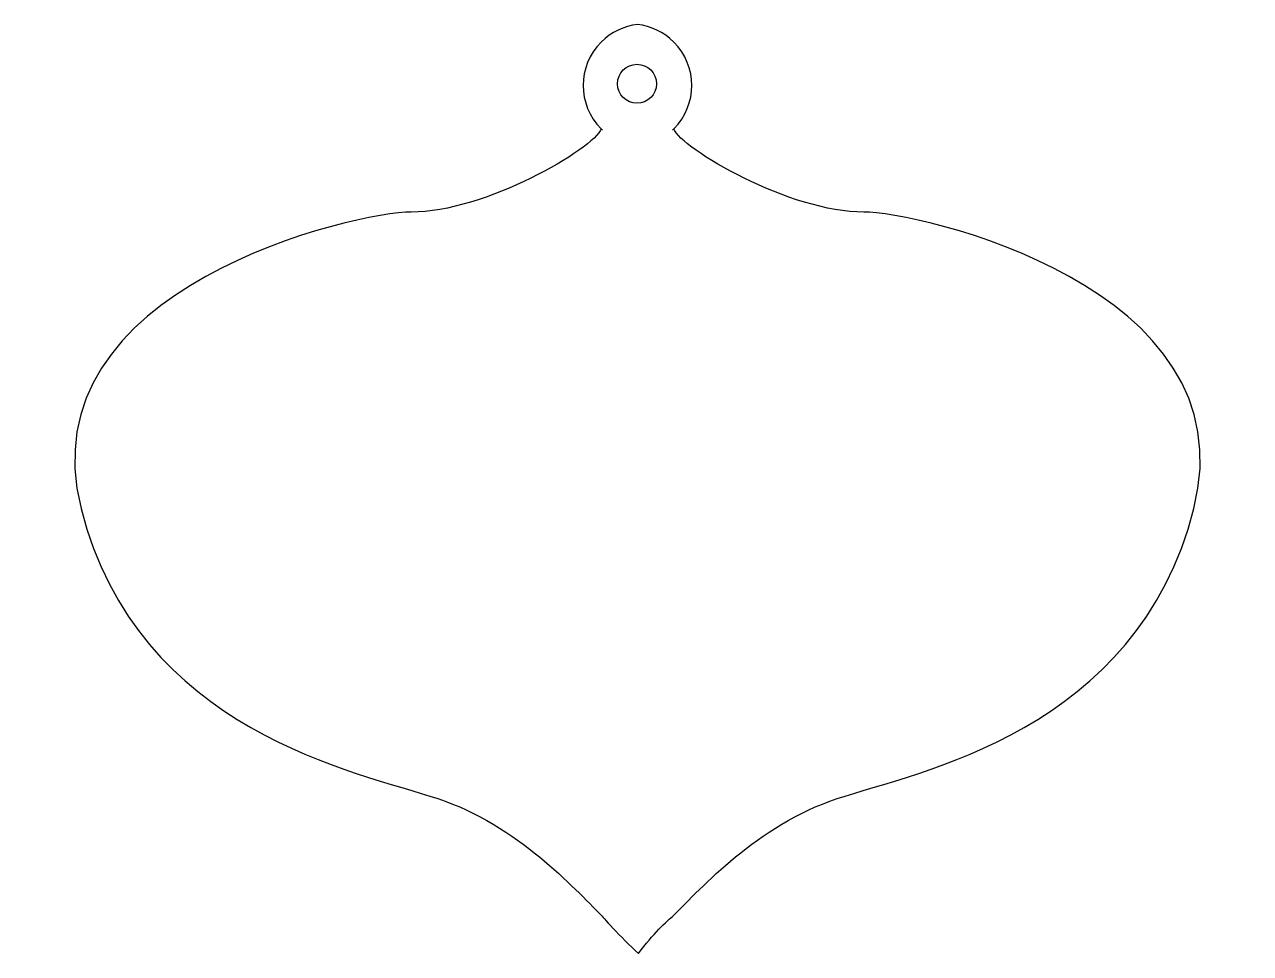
# Model space of a CAD drawing. Header units: centimetres. Extents: x -10.3 to 10.3, y -7.8 to 7.8.
import ezdxf

# ---------------------------------------------------------------- set-up
doc = ezdxf.new("R2010")
doc.units = ezdxf.units.CM
doc.header["$MEASUREMENT"] = 0
doc.layers.add('Camada 1', color=7, linetype='Continuous')

msp = doc.modelspace()

# ---------------------------------------------------------------- linework, layer by layer
at = {"layer": 'Camada 1'}
for points, knots in [([(0.0179, -7.78375), (-0.27827, -7.51721), (-0.6094, -7.1428), (-0.6094, -7.1428), (-0.6094, -7.1428), (-1.0562, -6.69621), (-2.00561, -5.63507), (-3.34583, -5.18801), (-3.34583, -5.18801), (-4.68605, -4.74144), (-8.37233, -4.0713), (-9.32173, -0.32927), (-9.32173, -0.32927), (-10.2709, 3.4123), (-4.64694, 4.64934), (-3.79266, 4.64145), (-3.79266, 4.64145), (-2.57439, 4.63036), (-0.72119, 5.70214), (-0.6094, 6.03721), (-0.6094, 6.03721), (-0.6094, 6.03721), (-0.58463, 6.01313), (-0.58463, 6.01313), (-0.58463, 6.01313), (-0.59296, 6.02099), (-0.60106, 6.02887), (-0.6094, 6.03721), (-0.6094, 6.03721), (-1.0104, 6.43845), (-1.0104, 7.08819), (-0.6094, 7.48943), (-0.6094, 7.48943), (-0.4384, 7.66019), (-0.22253, 7.7583), (0.00007, 7.78375), (0.00007, 7.78375), (0.22266, 7.7583), (0.43856, 7.66019), (0.60956, 7.48943), (0.60956, 7.48943), (1.01056, 7.08819), (1.01056, 6.43845), (0.60956, 6.03721), (0.60956, 6.03721), (0.60125, 6.02888), (0.59313, 6.02102), (0.58479, 6.01313), (0.58479, 6.01313), (0.58479, 6.01313), (0.60956, 6.03721), (0.60956, 6.03721), (0.60956, 6.03721), (0.72129, 5.70214), (2.57451, 4.63037), (3.79279, 4.64145), (3.79279, 4.64145), (4.6471, 4.64931), (10.27125, 3.4123), (9.32166, -0.32928), (9.32166, -0.32928), (8.37252, -4.07134), (4.68624, -4.74145), (3.34599, -5.18804), (3.34599, -5.18804), (2.00577, -5.63508), (1.05637, -6.69624), (0.60956, -7.14283), (0.60956, -7.14283), (0.49042, -7.24231), (0.25483, -7.45794), (0.0179, -7.78375)], [0, 0, 0, 0, 0.05263158, 0.05263158, 0.05263158, 0.05263158, 0.10526316, 0.10526316, 0.10526316, 0.10526316, 0.15789474, 0.15789474, 0.15789474, 0.15789474, 0.21052632, 0.21052632, 0.21052632, 0.21052632, 0.26315789, 0.26315789, 0.26315789, 0.26315789, 0.31578947, 0.31578947, 0.31578947, 0.31578947, 0.36842105, 0.36842105, 0.36842105, 0.36842105, 0.42105263, 0.42105263, 0.42105263, 0.42105263, 0.47368421, 0.47368421, 0.47368421, 0.47368421, 0.52631579, 0.52631579, 0.52631579, 0.52631579, 0.57894737, 0.57894737, 0.57894737, 0.57894737, 0.63157895, 0.63157895, 0.63157895, 0.63157895, 0.68421053, 0.68421053, 0.68421053, 0.68421053, 0.73684211, 0.73684211, 0.73684211, 0.73684211, 0.78947368, 0.78947368, 0.78947368, 0.78947368, 0.84210526, 0.84210526, 0.84210526, 0.84210526, 0.89473684, 0.89473684, 0.89473684, 0.89473684, 1, 1, 1, 1]), ([(-0.00827, 6.4639), (0.17223, 6.4639), (0.31846, 6.61014), (0.31846, 6.79063), (0.31846, 6.79063), (0.31846, 6.97113), (0.17222, 7.11736), (-0.00827, 7.11736), (-0.00827, 7.11736), (-0.18874, 7.11736), (-0.335, 6.97112), (-0.335, 6.79063), (-0.335, 6.79063), (-0.33498, 6.61014), (-0.18874, 6.4639), (-0.00827, 6.4639)], [0, 0, 0, 0, 0.2, 0.2, 0.2, 0.2, 0.4, 0.4, 0.4, 0.4, 0.6, 0.6, 0.6, 0.6, 1, 1, 1, 1])]:
    msp.add_open_spline(points, degree=3, knots=knots, dxfattribs=at)

doc.saveas('drawing.dxf')
